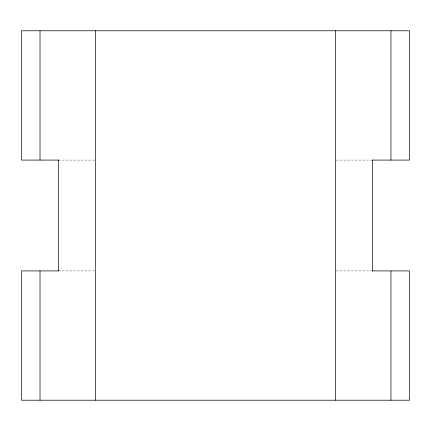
<?xml version="1.0" encoding="UTF-8"?>
<svg xmlns="http://www.w3.org/2000/svg" width="431" height="431" viewBox="0 0 431 431"><rect width="100%" height="100%" fill="white"/><g stroke="black" fill="none" stroke-linecap="round" stroke-linejoin="round"><path stroke-width="0.32" stroke-dasharray="2.15 1.62" d="M58.492 160.084L94.766 160.084M336.234 160.084L371.834 160.084M58.492 270.916L94.766 270.916M336.234 270.916L372.508 270.916"/><path stroke-width="0.65" d="M58.713 160.084L21.55 160.084L21.55 30.784L409.45 30.784L409.45 160.084L372.287 160.084M58.713 270.916L21.55 270.916L21.55 400.216L409.45 400.216L409.45 270.916L372.287 270.916M390.976 30.784L390.976 160.084M390.976 270.916L390.976 400.216M372.508 160.084L372.508 270.916M335.566 30.784L335.566 400.216M95.434 30.784L95.434 400.216M58.492 160.084L58.492 270.916M40.024 30.784L40.024 160.084M40.024 270.916L40.024 400.216"/></g></svg>
